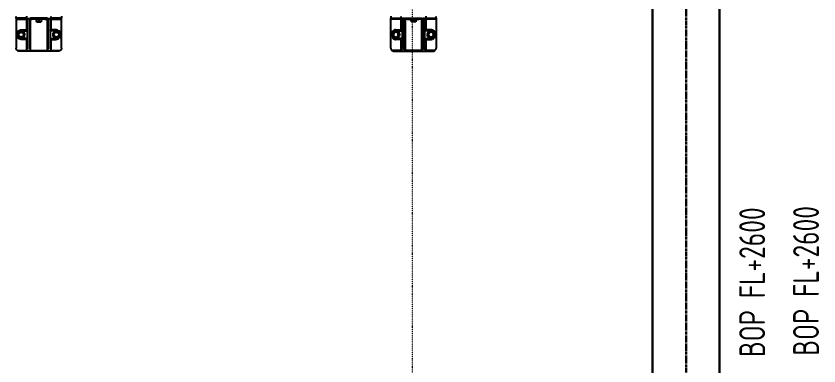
# Model space of a CAD drawing. Extents: x -76427 to 292734, y -42117 to 131250.
# Drawn here: x 7084 to 10968, y 8651 to 10345 of the extents above; entities that cross this region are included whole.
import ezdxf

# ---------------------------------------------------------------- set-up
doc = ezdxf.new("R2010")
doc.units = 0
doc.header["$LTSCALE"] = 10
for name, pattern in [('H12PL1$0$JJP_三點線', [0.9, 0.3, -0.15, 0, -0.15, 0, -0.15, 0, -0.15]), ('XFM7P10PV$0$CENTER', [2, 1.25, -0.25, 0.25, -0.25]), ('XFM7P10PV$0$HIDDEN', [0.375, 0.25, -0.125]), ('XFM7Q10PV-200K$0$18P6-XFM7QB2-PV$0$HIDDEN', [0.3, 0.2, -0.1])]:
    doc.linetypes.add(name, pattern=pattern)
for name, color, linetype in [('H12PL1$0$S-GRID', 252, 'Continuous'), ('XFM7P10PV$0$U-PCW-TXT', 252, 'Continuous'), ('XFM7Q10PV-200K$0$PV-EQ(FUTURE)', 252, 'XFM7Q10PV-200K$0$18P6-XFM7QB2-PV$0$HIDDEN')]:
    doc.layers.add(name, color=color, linetype=linetype)
doc.layers.add('XFM7P10PV$0$U-PV', color=252, linetype='Continuous', lineweight=30)
doc.styles.add('XFM7P10PV$0$aa-txt', font='isocp.shx', dxfattribs={"bigfont": 'chineset'})

# ---------------------------------------------------------------- blocks, each defined once
blk = doc.blocks.new('H12PL1')
at = {"layer": 'H12PL1$0$S-GRID', "linetype": 'H12PL1$0$JJP_三點線', "lineweight": 0}
blk.add_line((9000, 128250), (9000, -28000), dxfattribs=at)
blk = doc.blocks.new('XFM7Q10PV-200K$0$A$C2895ce91')
for p, q in [((-157.1, 110), (-167.1, 110)), ((-157.1, 110), (-152.1, 110)), ((-157.1, 60), (-157.1, 110)), ((-152.1, 110), (-152.1, 60)), ((-152.1, 110), (-12.1, 110)), ((-100.1, 85), (-100.1, 61.6)), ((-95.1, 85), (-95.1, 60)), ((-87, 90.8), (-87.1, 90.8)), ((-87.1, 79.2), (-87, 79.2)), ((-77, 96.5), (-77.1, 96.5)), ((-67, 90.8), (-67.1, 90.8)), ((-67.1, 79.2), (-67, 79.2)), ((-59.1, 60), (-59.1, 85)), ((-54.1, 61.6), (-54.1, 85)), ((0, 103.9), (0, 60)), ((2.9, -95), (2.9, 95)), ((-167.1, 60), (-157.1, 60)), ((-154.6, 57.5), (-157.1, 60)), ((-157.1, 40), (-154.6, 42.5)), ((-157.1, -40), (-157.1, 40)), ((-152.1, 60), (-154.6, 57.5)), ((-152.1, 55), (-154.6, 57.5)), ((-154.6, 57.5), (-154.6, 42.5)), ((-154.6, 42.5), (-152.1, 45)), ((-154.6, 42.5), (-152.1, 40)), ((-152.1, 60), (-100.1, 60)), ((-5.2, 55), (-152.1, 55)), ((-152.1, 45), (-5.2, 45)), ((-152.1, 40), (-152.1, 30)), ((0, 40), (-152.1, 40)), ((-100.1, 61.6), (-100.1, 60)), ((-95.1, 60), (-100.1, 55)), ((-77.1, 73.5), (-77, 73.5)), ((-54.1, 61.6), (-59.1, 60)), ((-54.1, 55), (-59.1, 60)), ((-54.1, 60), (-54.1, 61.6)), ((-54.1, 60), (0, 60)), ((0, 60), (-5.2, 55)), ((-5.2, 45), (0, 40)), ((0, 40), (0, -40)), ((-157.1, 30), (-152.1, 30)), ((-152.1, 26), (-152.1, 30)), ((-152.1, -30), (-152.1, 26)), ((-152.1, 17.8), (-150.3, 17.8)), ((-152.1, 17.8), (-150.3, 17.8)), ((-150.3, 15.4), (-150.3, 17.8)), ((-150.3, 15.4), (-150.3, 17.8)), ((-150.3, -17.8), (-150.3, 15.4)), ((-150.3, -17.8), (-150.3, 15.4)), ((-148.9, 11.5), (-140.1, 11.5)), ((-148.9, 0), (-140.1, 0)), ((-138.7, 11.5), (-138.7, 5.8)), ((-138.7, 5.8), (-138.7, -5.8)), ((-138.7, 5.8), (-138.7, 5.8)), ((-157.1, -30), (-152.1, -30)), ((-152.1, -17.8), (-150.3, -17.8)), ((-152.1, -17.8), (-150.3, -17.8)), ((-152.1, -30), (-152.1, -40)), ((-148.9, -11.5), (-140.1, -11.5)), ((-138.7, -5.8), (-138.7, -11.5)), ((-138.7, -5.8), (-138.7, -5.8)), ((-157.1, -60), (-167.1, -60)), ((-154.6, -42.5), (-157.1, -40)), ((-157.1, -60), (-154.6, -57.5)), ((-157.1, -110), (-157.1, -60)), ((-152.1, -40), (-154.6, -42.5)), ((-152.1, -45), (-154.6, -42.5)), ((-154.6, -42.5), (-154.6, -57.5)), ((-154.6, -57.5), (-152.1, -55)), ((-154.6, -57.5), (-152.1, -60)), ((-152.1, -40), (0, -40)), ((-5.2, -45), (-152.1, -45)), ((-152.1, -55), (-5.2, -55)), ((-152.1, -60), (-152.1, -110)), ((-100.1, -60), (-152.1, -60)), ((-95.1, -60), (-100.1, -55)), ((-100.1, -61.6), (-100.1, -60)), ((-100.1, -85), (-100.1, -61.6)), ((-95.1, -85), (-95.1, -60)), ((-77, -73.5), (-77.1, -73.5)), ((-54.1, -55), (-59.1, -60)), ((-59.1, -60), (-59.1, -85)), ((-54.1, -61.6), (-59.1, -60)), ((0, -60), (-54.1, -60)), ((-54.1, -60), (-54.1, -61.6)), ((-54.1, -61.6), (-54.1, -85)), ((0, -40), (-5.2, -45)), ((-5.2, -55), (0, -60)), ((0, -60), (0, -103.9)), ((-167.1, -110), (-157.1, -110)), ((-152.1, -110), (-157.1, -110)), ((-12.1, -110), (-152.1, -110)), ((-87, -79.2), (-87.1, -79.2)), ((-87.1, -90.8), (-87, -90.8)), ((-77.1, -96.5), (-77, -96.5)), ((-67, -79.2), (-67.1, -79.2)), ((-67.1, -90.8), (-67, -90.8))]:
    blk.add_line(p, q)
for centre in [(-77.1, 85), (-77.1, -85)]:
    blk.add_circle(centre, 17.8)
for centre, radius, start, end in [((-77.1, 85), 23, 0, 180), ((-77.1, 85), 18, 0, 180), ((-77.1, 85), 11.5, 150.0978, 209.9022), ((-77.1, 85), 11.5, 90.0978, 149.9022), ((-77.1, 85), 11.5, 210.0978, 269.9022), ((-77.1, 85), 11.5, 30.0978, 89.9022), ((-77.1, 85), 11.5, 270.0978, 329.9022), ((-77.1, 85), 11.5, 330.0978, 29.9022), ((-12.1, 95), 15, 36.5452, 90), ((-12.1, 95), 15, 0, 36.5452), ((-77.1, -85), 11.5, 90.0978, 149.9022), ((-77.1, -85), 11.5, 30.0978, 89.9022), ((-77.1, -85), 23, 180, 0), ((-77.1, -85), 18, 180, 0), ((-77.1, -85), 11.5, 150.0978, 209.9022), ((-77.1, -85), 11.5, 210.0978, 269.9022), ((-77.1, -85), 11.5, 270.0978, 329.9022), ((-77.1, -85), 11.5, 330.0978, 29.9022), ((-12.1, -95), 15, 270, 323.4548), ((-12.1, -95), 15, 323.4548, 0)]:
    blk.add_arc(centre, radius, start, end)
for points, weights in [([(-87.1, 90.8), (-88.6, 88.1), (-90.4, 85)], [1, 1.03773186047, 1.00002720507]), ([(-90.4, 85), (-88.6, 81.9), (-87.1, 79.2)], [1.00002720507, 1.03773186047, 1]), ([(-83.7, 96.5), (-85.5, 93.5), (-87, 90.8)], [1.00002720507, 1.03773186047, 1]), ([(-87, 79.2), (-85.5, 76.5), (-83.7, 73.5)], [1, 1.03773186047, 1.00002720507]), ([(-77.1, 96.5), (-80.2, 96.5), (-83.7, 96.5)], [1, 1.03773186047, 1.00002720507]), ([(-70.4, 96.5), (-73.9, 96.5), (-77, 96.5)], [1.00002720507, 1.03773186047, 1]), ([(-67.1, 90.8), (-68.6, 93.5), (-70.4, 96.5)], [1, 1.03773186047, 1.00002720507]), ([(-70.4, 73.5), (-68.6, 76.5), (-67.1, 79.2)], [1.00002720507, 1.03773186047, 1]), ([(-63.7, 85), (-65.5, 88.1), (-67, 90.8)], [1.00002720507, 1.03773186047, 1]), ([(-67, 79.2), (-65.5, 81.9), (-63.7, 85)], [1, 1.03773186047, 1.00002720507]), ([(-83.7, 73.5), (-80.2, 73.5), (-77.1, 73.5)], [1.00002720507, 1.03773186047, 1]), ([(-77, 73.5), (-73.9, 73.5), (-70.4, 73.5)], [1, 1.03773186047, 1.00002720507]), ([(-148.9, 11.5), (-150.1, 11.5), (-150.3, 11.5)], [1.00002720507, 1.03291077108, 1.00841579813]), ([(-150.3, 6.5), (-150.1, 8.8), (-148.9, 11.5)], [1.00841579813, 1.03291077107, 1.00002720507]), ([(-148.9, 0), (-150.1, 2.7), (-150.3, 5)], [1.00002720507, 1.03291077107, 1.00841579813]), ([(-150.3, -5), (-150.1, -2.7), (-148.9, 0)], [1.00841579813, 1.03291077108, 1.00002720507]), ([(-140.1, 11.5), (-138.7, 8.5), (-138.7, 5.8)], [1.00002720507, 1.03773186047, 1]), ([(-138.7, 11.5), (-138.7, 11.5), (-140.1, 11.5)], [1, 1.03773186048, 1.00002720507]), ([(-138.7, 5.8), (-138.7, 3.1), (-140.1, 0)], [1, 1.03773186048, 1.00002720507]), ([(-140.1, 0), (-138.7, -3.1), (-138.7, -5.8)], [1.00002720507, 1.03773186047, 1]), ([(-148.9, -11.5), (-150.1, -8.8), (-150.3, -6.5)], [1.00002720507, 1.03291077107, 1.00841579813]), ([(-150.3, -11.5), (-150.1, -11.5), (-148.9, -11.5)], [1.00841579813, 1.03291077107, 1.00002720507]), ([(-138.7, -5.8), (-138.7, -8.5), (-140.1, -11.5)], [1, 1.03773186047, 1.00002720507]), ([(-140.1, -11.5), (-138.7, -11.5), (-138.7, -11.5)], [1.00002720507, 1.03773186047, 1]), ([(-83.7, -73.5), (-85.5, -76.5), (-87, -79.2)], [1.00002720507, 1.03773186048, 1]), ([(-77.1, -73.5), (-80.2, -73.5), (-83.7, -73.5)], [1, 1.03773186047, 1.00002720507]), ([(-70.4, -73.5), (-73.9, -73.5), (-77, -73.5)], [1.00002720507, 1.03773186047, 1]), ([(-67.1, -79.2), (-68.6, -76.5), (-70.4, -73.5)], [1, 1.03773186047, 1.00002720507]), ([(-87.1, -79.2), (-88.6, -81.9), (-90.4, -85)], [1, 1.03773186048, 1.00002720507]), ([(-90.4, -85), (-88.6, -88.1), (-87.1, -90.8)], [1.00002720507, 1.03773186048, 1]), ([(-87, -90.8), (-85.5, -93.5), (-83.7, -96.5)], [1, 1.03773186047, 1.00002720507]), ([(-83.7, -96.5), (-80.2, -96.5), (-77.1, -96.5)], [1.00002720507, 1.03773186047, 1]), ([(-77, -96.5), (-73.9, -96.5), (-70.4, -96.5)], [1, 1.03773186047, 1.00002720507]), ([(-70.4, -96.5), (-68.6, -93.5), (-67.1, -90.8)], [1.00002720507, 1.03773186047, 1]), ([(-63.7, -85), (-65.5, -81.9), (-67, -79.2)], [1.00002720507, 1.03773186047, 1]), ([(-67, -90.8), (-65.5, -88.1), (-63.7, -85)], [1, 1.03773186047, 1.00002720507])]:
    blk.add_rational_spline(points, weights, degree=2)
for points in [[(-100.1, 61.6), (-98.4, 61.1), (-96.7, 60.5), (-95.1, 60)], [(-100.1, -61.6), (-98.4, -61.1), (-96.7, -60.5), (-95.1, -60)]]:
    blk.add_open_spline(points, degree=3)
blk = doc.blocks.new('XFM7Q10PV-200K')
at = {"layer": 'XFM7Q10PV-200K$0$PV-EQ(FUTURE)', "xscale": -1.000000000000002, "rotation": 90}
blk.add_blockref('XFM7Q10PV-200K$0$A$C2895ce91', (7193.7, 10177.9), dxfattribs=at)
at = {"layer": 'XFM7Q10PV-200K$0$PV-EQ(FUTURE)', "rotation": 270}
blk.add_blockref('XFM7Q10PV-200K$0$A$C2895ce91', (9006.3, 10177.9), dxfattribs=at)
blk = doc.blocks.new('XFM7P10PV')
at = {"layer": 'XFM7P10PV$0$U-PV', "color": 253, "linetype": 'XFM7P10PV$0$HIDDEN'}
for p, q in [((10163.1, 7205.9), (10163.1, 12451.9)), ((10486.9, 7205.9), (10486.9, 12451.9))]:
    blk.add_line(p, q, dxfattribs=at)
at = {"layer": 'XFM7P10PV$0$U-PV', "color": 1, "linetype": 'XFM7P10PV$0$CENTER'}
blk.add_line((10325, 7205.9), (10325, 12451.9), dxfattribs=at)
at = {"layer": 'XFM7P10PV$0$U-PCW-TXT', "style": 'XFM7P10PV$0$aa-txt', "width": 0.8}
for p in [(10707.8, 8693.9, 0), (10968.2, 8700.4, 0)]:
    blk.add_text('BOP FL+2600', height=125, rotation=90, dxfattribs=at).set_placement(p)

msp = doc.modelspace()

# ---------------------------------------------------------------- block references
msp.add_blockref('XFM7P10PV', (0, 0))

# ---------------------------------------------------------------- next in the draw order: block references
msp.add_blockref('H12PL1', (0, 0))

# ---------------------------------------------------------------- next in the draw order: block references
msp.add_blockref('XFM7Q10PV-200K', (0, 0))

doc.saveas('drawing.dxf')
